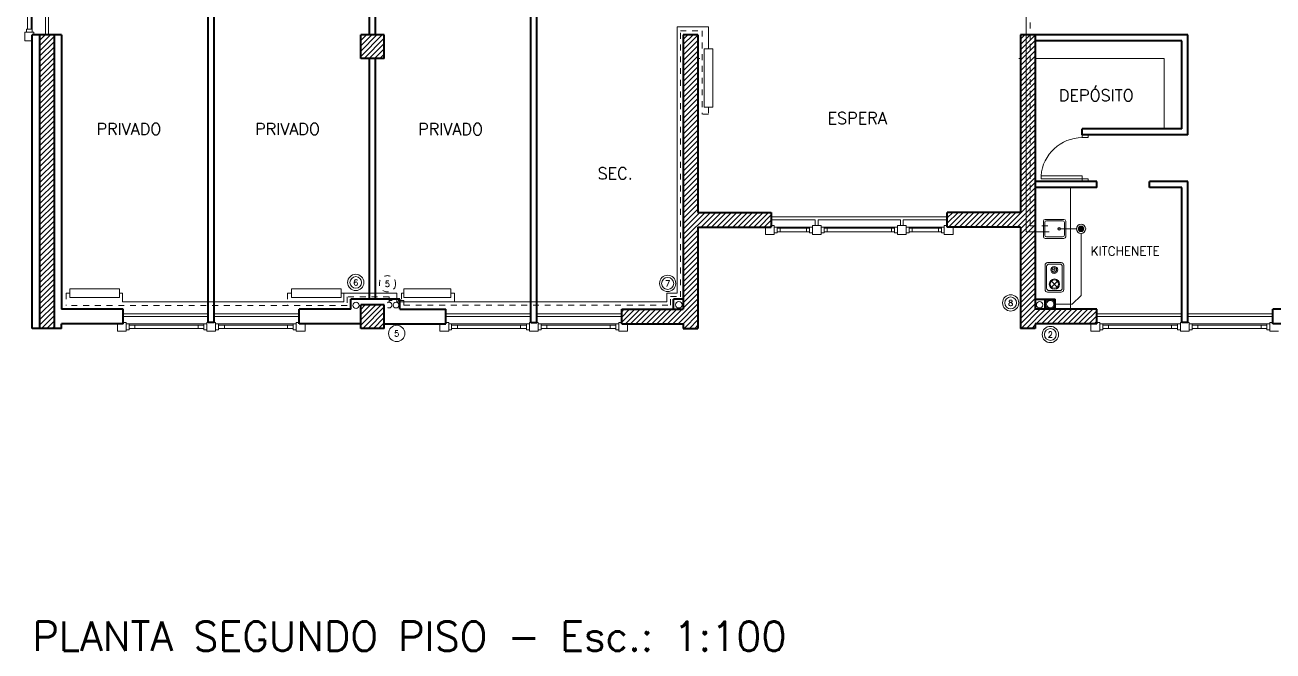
# Model space of a CAD drawing. Extents: x 1009 to 1343, y -172900 to 201.
# Drawn here: x 1153.72 to 1175, y 2.25 to 12.92 of the extents above; entities that cross this region are included whole.
import ezdxf

# ---------------------------------------------------------------- set-up
doc = ezdxf.new("R2010")
doc.units = 0
doc.header["$LTSCALE"] = 0.5
doc.linetypes.add('ACAD_ISO03W100', pattern=[30, 12, -18])
doc.linetypes.add('DASHED', pattern=[19.05, 12.7, -6.35])
for name, color, linetype, lineweight in [('Agua caliente', 230, 'CONTINUOUS', 18), ('Agua fria', 5, 'ACAD_ISO03W100', 18), ('Carpintería', 55, 'CONTINUOUS', 20), ('Desague primario', 10, 'CONTINUOUS', 18), ('Detalles 01', 8, 'CONTINUOUS', 9), ('Equipamiento fijo', 31, 'CONTINUOUS', 13), ('Equipamiento movil', 33, 'CONTINUOUS', 9), ('Muros corte', 7, 'CONTINUOUS', 40), ('Pluviales', 41, 'CONTINUOUS', 18), ('Punta 01', 6, 'CONTINUOUS', 9), ('Punta 015', 64, 'CONTINUOUS', 13), ('Punta 02', 11, 'CONTINUOUS', 20), ('Punta 05', 52, 'CONTINUOUS', 50), ('Tratamiento pisos', 251, 'CONTINUOUS', 9), ('Ventilación', 105, 'CONTINUOUS', 18)]:
    doc.layers.add(name, color=color, linetype=linetype, lineweight=lineweight)
doc.styles.add('Texto 1 mm', font='simplex.shx', dxfattribs={"height": 0.1})
doc.styles.add('Texto 1.5 mm', font='simplex.shx', dxfattribs={"height": 0.15})
doc.styles.add('Texto 2 mm', font='simplex.shx', dxfattribs={"height": 0.2})
doc.styles.add('Texto 5 mm', font='simplex.shx', dxfattribs={"height": 0.5})
pattern_1 = [(45, (129.8, -58.52804), (-0.0449012806, 0.0449012806), [])]
pattern_2 = [(45, (0, -104.45304), (-0.0449012806, 0.0449012806), [])]

msp = doc.modelspace()

# ---------------------------------------------------------------- hatches: boundary and pattern name
at = {"layer": 'Desague primario'}
msp.add_hatch(color=256, dxfattribs=at).paths.add_polyline_path([(1171.773, 9.448, 1), (1171.68, 9.448, 1)])
at = {"layer": 'Detalles 01'}
h = msp.add_hatch(dxfattribs=at)
h.set_pattern_fill('ANSI31,_O', color=256, scale=0.02)
h.set_pattern_definition(pattern_1)
h.paths.add_polyline_path([(1153.976, 7.752), (1154.216, 7.752), (1154.216, 12.752), (1153.976, 12.752)])
h = msp.add_hatch(dxfattribs=at)
h.set_pattern_fill('ANSI31,_O', color=256, scale=0.02)
h.set_pattern_definition(pattern_1)
h.paths.add_polyline_path([(1159.846, 12.352), (1159.846, 12.752), (1159.446, 12.752), (1159.446, 12.352)])
h = msp.add_hatch(dxfattribs=at)
h.set_pattern_fill('ANSI31,_O', color=256, scale=0.02)
h.set_pattern_definition(pattern_2)
h.paths.add_polyline_path([(1165.196, 9.727), (1165.196, 12.752), (1164.946, 12.752), (1164.946, 8.077), (1163.896, 8.077), (1163.896, 7.827), (1164.946, 7.827), (1164.946, 7.752), (1165.196, 7.752), (1165.196, 9.477), (1166.446, 9.477), (1166.446, 9.727)])
h = msp.add_hatch(dxfattribs=at)
h.set_pattern_fill('ANSI31,_O', color=256, scale=0.02)
h.set_pattern_definition(pattern_2)
h.paths.add_polyline_path([(1170.696, 9.727), (1169.446, 9.727), (1169.446, 9.477), (1170.696, 9.477), (1170.696, 7.752), (1170.946, 7.752), (1170.946, 7.827), (1171.996, 7.827), (1171.996, 8.077), (1170.946, 8.077), (1170.946, 12.752), (1170.696, 12.752)])
h = msp.add_hatch(dxfattribs=at)
h.set_pattern_fill('ANSI31,_O', color=256, scale=0.02)
h.set_pattern_definition(pattern_1)
h.paths.add_polyline_path([(1159.846, 7.752), (1159.846, 8.152), (1159.446, 8.152), (1159.446, 7.752)])

# ---------------------------------------------------------------- linework, layer by layer
at = {"layer": 'Agua caliente', "lineweight": 20, "ltscale": 0.01}
for p, q in [((1170.792, 14.397), (1170.792, 12.686)), ((1164.841, 8.349), (1164.841, 12.892)), ((1164.841, 12.892), (1165.376, 12.892)), ((1165.376, 12.892), (1165.376, 12.513)), ((1170.792, 12.704), (1170.792, 9.394)), ((1170.792, 9.394), (1171.181, 9.394)), ((1155.382, 8.349), (1155.335, 8.349)), ((1155.382, 8.349), (1155.382, 8.204)), ((1159.158, 8.349), (1159.111, 8.349)), ((1160.059, 8.349), (1159.158, 8.349)), ((1159.158, 8.349), (1159.158, 8.204)), ((1160.059, 8.196), (1160.059, 8.349)), ((1160.98, 8.352), (1161.046, 8.352)), ((1161.046, 8.352), (1161.046, 8.204)), ((1164.666, 8.204), (1164.666, 8.349)), ((1164.666, 8.349), (1164.843, 8.349)), ((1159.158, 8.204), (1155.382, 8.204)), ((1160.059, 8.204), (1164.666, 8.204))]:
    msp.add_line(p, q, dxfattribs=at)
for centre, radius in [((1160.047, 8.149), 0.0486), ((1160.059, 7.665), 0.139)]:
    msp.add_circle(centre, radius, dxfattribs=at)
at = {"layer": 'Agua fria', "lineweight": 20, "ltscale": 0.01}
for p, q in [((1170.859, 12.663), (1170.859, 14.419)), ((1164.896, 8.287), (1164.896, 12.824)), ((1164.896, 12.824), (1165.265, 12.824)), ((1165.265, 12.824), (1165.265, 11.4)), ((1170.859, 9.5), (1170.859, 12.705)), ((1165.376, 11.521), (1165.376, 11.4)), ((1165.376, 11.4), (1165.265, 11.4)), ((1170.859, 9.5), (1171.182, 9.5)), ((1154.488, 8.352), (1154.421, 8.352)), ((1154.421, 8.352), (1154.421, 8.143)), ((1158.264, 8.352), (1158.197, 8.352)), ((1158.197, 8.352), (1158.197, 8.143)), ((1160.18, 8.352), (1160.139, 8.352)), ((1160.139, 8.352), (1160.139, 8.226)), ((1159.213, 8.143), (1154.425, 8.143)), ((1159.93, 8.287), (1159.213, 8.287)), ((1159.213, 8.287), (1159.213, 8.143)), ((1159.93, 8.204), (1159.93, 8.287)), ((1160.183, 8.226), (1159.93, 8.226)), ((1159.93, 8.226), (1159.93, 8.198)), ((1160.183, 8.149), (1160.183, 8.226)), ((1160.183, 8.149), (1164.73, 8.149)), ((1164.729, 8.149), (1164.729, 8.294)), ((1164.729, 8.294), (1164.898, 8.294))]:
    msp.add_line(p, q, dxfattribs=at)
msp.add_circle((1159.902, 8.511), 0.139, dxfattribs=at)
at = {"layer": 'Agua fria', "linetype": 'DASHED', "lineweight": 20, "ltscale": 0.01}
msp.add_circle((1159.929, 8.149), 0.0486, dxfattribs=at)
at = {"layer": 'Carpintería'}
for p, q in [((1153.766, 14.619), (1153.766, 12.852)), ((1153.826, 14.619), (1153.826, 12.852)), ((1153.871, 12.802), (1153.721, 12.802)), ((1153.721, 12.802), (1153.721, 12.652)), ((1153.746, 12.802), (1153.746, 12.852)), ((1153.746, 12.852), (1153.846, 12.852)), ((1153.846, 12.852), (1153.846, 12.802)), ((1153.871, 12.802), (1153.871, 12.752)), ((1153.721, 12.652), (1153.846, 12.652)), ((1171.746, 11.002), (1171.746, 11.052)), ((1171.846, 11.002), (1171.746, 11.002)), ((1171.846, 11.002), (1171.846, 11.052)), ((1171.046, 10.302), (1171.046, 10.352)), ((1171.046, 10.352), (1171.746, 10.352)), ((1171.746, 10.302), (1171.046, 10.302)), ((1171.746, 10.352), (1171.746, 10.302)), ((1171.846, 10.302), (1171.746, 10.302)), ((1171.746, 10.302), (1171.746, 10.252)), ((1171.846, 10.302), (1171.846, 10.252)), ((1166.346, 9.352), (1166.346, 9.477)), ((1166.496, 9.502), (1166.446, 9.502)), ((1166.496, 9.352), (1166.496, 9.502)), ((1166.546, 9.477), (1166.496, 9.477)), ((1166.546, 9.377), (1166.496, 9.377)), ((1166.546, 9.377), (1166.546, 9.477)), ((1167.096, 9.457), (1166.546, 9.457)), ((1167.096, 9.397), (1166.546, 9.397)), ((1166.596, 9.397), (1166.596, 9.457)), ((1167.046, 9.397), (1167.046, 9.457)), ((1167.096, 9.377), (1167.096, 9.477)), ((1167.146, 9.477), (1167.096, 9.477)), ((1167.146, 9.377), (1167.096, 9.377)), ((1167.296, 9.502), (1167.146, 9.502)), ((1167.146, 9.502), (1167.146, 9.352)), ((1167.296, 9.502), (1167.296, 9.352)), ((1167.296, 9.477), (1167.346, 9.477)), ((1167.346, 9.377), (1167.296, 9.377)), ((1167.346, 9.377), (1167.346, 9.477)), ((1168.546, 9.457), (1167.346, 9.457)), ((1168.546, 9.397), (1167.346, 9.397)), ((1167.396, 9.397), (1167.396, 9.457)), ((1168.496, 9.397), (1168.496, 9.457)), ((1168.596, 9.477), (1168.546, 9.477)), ((1168.546, 9.377), (1168.546, 9.477)), ((1168.596, 9.377), (1168.546, 9.377)), ((1168.746, 9.502), (1168.596, 9.502)), ((1168.596, 9.502), (1168.596, 9.352)), ((1168.746, 9.502), (1168.746, 9.352)), ((1168.746, 9.477), (1168.796, 9.477)), ((1168.796, 9.377), (1168.746, 9.377)), ((1168.796, 9.377), (1168.796, 9.477)), ((1169.346, 9.457), (1168.796, 9.457)), ((1169.346, 9.397), (1168.796, 9.397)), ((1168.846, 9.397), (1168.846, 9.457)), ((1169.296, 9.397), (1169.296, 9.457)), ((1169.346, 9.377), (1169.346, 9.477)), ((1169.346, 9.477), (1169.396, 9.477)), ((1169.346, 9.377), (1169.396, 9.377)), ((1169.396, 9.352), (1169.396, 9.502)), ((1169.396, 9.502), (1169.446, 9.502)), ((1169.546, 9.352), (1169.546, 9.477)), ((1166.496, 9.352), (1166.346, 9.352)), ((1167.296, 9.352), (1167.146, 9.352)), ((1168.746, 9.352), (1168.596, 9.352)), ((1169.396, 9.352), (1169.546, 9.352)), ((1155.296, 7.702), (1155.296, 7.827)), ((1155.446, 7.702), (1155.296, 7.702)), ((1155.446, 7.852), (1155.396, 7.852)), ((1155.446, 7.702), (1155.446, 7.852)), ((1155.496, 7.827), (1155.446, 7.827)), ((1155.446, 7.727), (1155.496, 7.727)), ((1155.496, 7.727), (1155.496, 7.827)), ((1155.496, 7.807), (1156.771, 7.807)), ((1155.496, 7.747), (1156.771, 7.747)), ((1155.596, 7.747), (1155.596, 7.807)), ((1156.671, 7.747), (1156.671, 7.807)), ((1156.771, 7.827), (1156.771, 7.727)), ((1156.771, 7.827), (1156.821, 7.827)), ((1156.821, 7.727), (1156.771, 7.727)), ((1156.821, 7.702), (1156.821, 7.852)), ((1156.846, 7.852), (1156.821, 7.852)), ((1156.971, 7.702), (1156.821, 7.702)), ((1156.971, 7.852), (1156.946, 7.852)), ((1156.971, 7.702), (1156.971, 7.852)), ((1157.021, 7.827), (1156.971, 7.827)), ((1156.971, 7.727), (1157.021, 7.727)), ((1157.021, 7.727), (1157.021, 7.827)), ((1157.021, 7.807), (1158.296, 7.807)), ((1157.021, 7.747), (1158.296, 7.747)), ((1157.121, 7.747), (1157.121, 7.807)), ((1158.196, 7.747), (1158.196, 7.807)), ((1158.296, 7.727), (1158.296, 7.827)), ((1158.296, 7.827), (1158.346, 7.827)), ((1158.346, 7.727), (1158.296, 7.727)), ((1158.346, 7.702), (1158.346, 7.852)), ((1158.346, 7.852), (1158.396, 7.852)), ((1158.346, 7.702), (1158.496, 7.702)), ((1158.496, 7.702), (1158.496, 7.827)), ((1160.796, 7.702), (1160.796, 7.827)), ((1160.946, 7.702), (1160.796, 7.702)), ((1160.946, 7.852), (1160.896, 7.852)), ((1160.946, 7.702), (1160.946, 7.852)), ((1160.996, 7.827), (1160.946, 7.827)), ((1160.946, 7.727), (1160.996, 7.727)), ((1160.996, 7.727), (1160.996, 7.827)), ((1160.996, 7.807), (1162.271, 7.807)), ((1160.996, 7.747), (1162.271, 7.747)), ((1161.096, 7.747), (1161.096, 7.807)), ((1162.171, 7.747), (1162.171, 7.807)), ((1162.271, 7.827), (1162.271, 7.727)), ((1162.271, 7.827), (1162.321, 7.827)), ((1162.321, 7.727), (1162.271, 7.727)), ((1162.321, 7.702), (1162.321, 7.852)), ((1162.346, 7.852), (1162.321, 7.852)), ((1162.471, 7.702), (1162.321, 7.702)), ((1162.471, 7.852), (1162.446, 7.852)), ((1162.471, 7.702), (1162.471, 7.852)), ((1162.521, 7.827), (1162.471, 7.827)), ((1162.471, 7.727), (1162.521, 7.727)), ((1162.521, 7.727), (1162.521, 7.827)), ((1162.521, 7.807), (1163.796, 7.807)), ((1162.521, 7.747), (1163.796, 7.747)), ((1162.621, 7.747), (1162.621, 7.807)), ((1163.696, 7.747), (1163.696, 7.807)), ((1163.796, 7.727), (1163.796, 7.827)), ((1163.796, 7.827), (1163.846, 7.827)), ((1163.846, 7.727), (1163.796, 7.727)), ((1163.846, 7.702), (1163.846, 7.852)), ((1163.846, 7.852), (1163.896, 7.852)), ((1163.846, 7.702), (1163.996, 7.702)), ((1163.996, 7.702), (1163.996, 7.827)), ((1171.896, 7.702), (1171.896, 7.827)), ((1172.046, 7.702), (1171.896, 7.702)), ((1172.046, 7.852), (1171.996, 7.852)), ((1172.046, 7.702), (1172.046, 7.852)), ((1172.096, 7.827), (1172.046, 7.827)), ((1172.046, 7.727), (1172.096, 7.727)), ((1172.096, 7.727), (1172.096, 7.827)), ((1172.096, 7.807), (1173.371, 7.807)), ((1172.096, 7.747), (1173.371, 7.747)), ((1172.196, 7.747), (1172.196, 7.807)), ((1173.271, 7.747), (1173.271, 7.807)), ((1173.371, 7.827), (1173.371, 7.727)), ((1173.371, 7.827), (1173.421, 7.827)), ((1173.421, 7.727), (1173.371, 7.727)), ((1173.421, 7.702), (1173.421, 7.852)), ((1173.446, 7.852), (1173.421, 7.852)), ((1173.571, 7.702), (1173.421, 7.702)), ((1173.571, 7.852), (1173.546, 7.852)), ((1173.571, 7.702), (1173.571, 7.852)), ((1173.621, 7.827), (1173.571, 7.827)), ((1173.571, 7.727), (1173.621, 7.727)), ((1173.621, 7.727), (1173.621, 7.827)), ((1173.621, 7.807), (1174.896, 7.807)), ((1173.621, 7.747), (1174.896, 7.747)), ((1173.721, 7.747), (1173.721, 7.807)), ((1174.796, 7.747), (1174.796, 7.807)), ((1174.896, 7.727), (1174.896, 7.827)), ((1174.896, 7.827), (1174.946, 7.827)), ((1174.946, 7.727), (1174.896, 7.727)), ((1174.946, 7.702), (1174.946, 7.852)), ((1174.946, 7.852), (1174.996, 7.852)), ((1174.946, 7.702), (1175.096, 7.702))]:
    msp.add_line(p, q, dxfattribs=at)
at = {"layer": 'Desague primario', "lineweight": 20, "ltscale": 0.01}
for p, q in [((1171.648, 9.448), (1171.33, 9.448)), ((1171.727, 9.368), (1171.727, 8.312)), ((1171.577, 8.162), (1171.727, 8.312)), ((1171.286, 8.162), (1171.577, 8.162))]:
    msp.add_line(p, q, dxfattribs=at)
at = {"layer": 'Desague primario'}
msp.add_line((1171.773, 9.452), (1171.681, 9.452), dxfattribs=at)
for centre, radius in [((1171.727, 9.448), 0.0793), ((1171.727, 9.448), 0.0464), ((1171.201, 8.164), 0.0605), ((1171.204, 7.647), 0.101)]:
    msp.add_circle(centre, radius, dxfattribs=at)
at = {"layer": 'Detalles 01'}
for p, q in [((1154.071, 12.752), (1154.071, 14.694)), ((1154.121, 12.752), (1154.121, 14.694)), ((1153.846, 14.619), (1153.846, 12.852)), ((1166.446, 9.652), (1169.446, 9.652)), ((1166.446, 9.602), (1167.196, 9.602)), ((1167.196, 9.502), (1167.196, 9.602)), ((1167.246, 9.502), (1167.246, 9.602)), ((1167.246, 9.602), (1168.646, 9.602)), ((1168.646, 9.502), (1168.646, 9.602)), ((1168.696, 9.502), (1168.696, 9.602)), ((1168.696, 9.602), (1169.446, 9.602)), ((1167.096, 9.477), (1166.546, 9.477)), ((1168.546, 9.477), (1167.346, 9.477)), ((1169.346, 9.477), (1168.796, 9.477)), ((1156.846, 8.002), (1155.396, 8.002)), ((1156.846, 7.952), (1155.396, 7.952)), ((1158.396, 8.002), (1156.946, 8.002)), ((1158.396, 7.952), (1156.946, 7.952)), ((1162.346, 8.002), (1160.896, 8.002)), ((1162.346, 7.952), (1160.896, 7.952)), ((1163.896, 8.002), (1162.446, 8.002)), ((1163.896, 7.952), (1162.446, 7.952)), ((1173.446, 8.002), (1171.996, 8.002)), ((1173.446, 7.952), (1171.996, 7.952)), ((1174.996, 8.002), (1173.546, 8.002)), ((1174.996, 7.952), (1173.546, 7.952)), ((1156.771, 7.827), (1155.496, 7.827)), ((1158.296, 7.827), (1157.021, 7.827)), ((1162.271, 7.827), (1160.996, 7.827)), ((1163.796, 7.827), (1162.521, 7.827)), ((1173.371, 7.827), (1172.096, 7.827)), ((1174.896, 7.827), (1173.621, 7.827))]:
    msp.add_line(p, q, dxfattribs=at)
msp.add_arc((1171.747, 10.299), 0.703, 90.1171, 175.6407, dxfattribs=at)
at = {"layer": 'Equipamiento fijo'}
for p, q in [((1173.146, 12.352), (1170.946, 12.352)), ((1173.146, 11.152), (1173.146, 12.352)), ((1171.546, 8.077), (1171.546, 10.152))]:
    msp.add_line(p, q, dxfattribs=at)
at = {"layer": 'Equipamiento movil'}
for p, q in [((1171.086, 9.578), (1171.086, 9.313)), ((1171.435, 9.608), (1171.116, 9.608)), ((1171.137, 9.587), (1171.413, 9.587)), ((1171.465, 9.313), (1171.465, 9.578)), ((1171.107, 9.339), (1171.107, 9.557)), ((1171.443, 9.557), (1171.443, 9.339)), ((1171.116, 9.283), (1171.435, 9.283)), ((1171.413, 9.309), (1171.137, 9.309)), ((1171.115, 8.83), (1171.115, 8.412)), ((1171.14, 8.805), (1171.14, 8.437)), ((1171.391, 8.872), (1171.156, 8.872)), ((1171.366, 8.847), (1171.182, 8.847)), ((1171.312, 8.741), (1171.231, 8.752)), ((1171.277, 8.787), (1171.265, 8.706)), ((1171.407, 8.621), (1171.407, 8.805)), ((1171.432, 8.621), (1171.432, 8.83)), ((1171.322, 8.456), (1171.223, 8.556)), ((1171.223, 8.456), (1171.323, 8.556)), ((1171.407, 8.437), (1171.407, 8.621)), ((1171.432, 8.412), (1171.432, 8.621)), ((1171.156, 8.37), (1171.391, 8.37)), ((1171.182, 8.395), (1171.366, 8.395))]:
    msp.add_line(p, q, dxfattribs=at)
for centre, radius in [((1171.354, 9.448), 0.0252), ((1171.271, 8.747), 0.0577), ((1171.271, 8.747), 0.041), ((1171.273, 8.506), 0.0871), ((1171.273, 8.506), 0.0703)]:
    msp.add_circle(centre, radius, dxfattribs=at)
for centre, radius, start, end in [((1171.116, 9.578), 0.03, 90, 180), ((1171.137, 9.557), 0.03, 90, 180), ((1171.413, 9.557), 0.03, 0, 90), ((1171.435, 9.578), 0.03, 0, 90), ((1171.116, 9.313), 0.03, 180, 270), ((1171.137, 9.339), 0.03, 180, 270), ((1171.413, 9.339), 0.03, 270, 360), ((1171.435, 9.313), 0.03, 270, 360), ((1171.156, 8.83), 0.0418, 90, 180), ((1171.182, 8.805), 0.0418, 90, 180), ((1171.366, 8.805), 0.0418, 0, 90), ((1171.391, 8.83), 0.0418, 0, 90), ((1171.156, 8.412), 0.0418, 180, 270), ((1171.182, 8.437), 0.0418, 180, 270), ((1171.366, 8.437), 0.0418, 270, 0), ((1171.391, 8.412), 0.0418, 270, 0)]:
    msp.add_arc(centre, radius, start, end, dxfattribs=at)
at = {"layer": 'Muros corte'}
for p, q in [((1156.846, 7.852), (1156.846, 14.794)), ((1156.946, 7.852), (1156.946, 14.794)), ((1159.596, 12.752), (1159.596, 14.694)), ((1159.696, 12.752), (1159.696, 14.694)), ((1162.346, 7.852), (1162.346, 14.794)), ((1162.446, 7.852), (1162.446, 14.794)), ((1153.846, 7.752), (1153.846, 12.752)), ((1154.346, 12.752), (1153.846, 12.752)), ((1153.976, 7.752), (1153.976, 12.752)), ((1154.216, 12.752), (1154.216, 7.752)), ((1154.346, 12.752), (1154.346, 8.077)), ((1159.846, 12.752), (1159.446, 12.752)), ((1159.446, 12.352), (1159.446, 12.752)), ((1159.846, 12.352), (1159.846, 12.752)), ((1164.946, 12.752), (1164.946, 8.077)), ((1165.196, 12.752), (1164.946, 12.752)), ((1165.196, 12.752), (1165.196, 9.727)), ((1173.546, 12.752), (1170.696, 12.752)), ((1170.696, 12.752), (1170.696, 9.727)), ((1170.946, 12.752), (1170.946, 8.077)), ((1173.446, 12.652), (1170.946, 12.652)), ((1173.446, 11.152), (1173.446, 12.652)), ((1173.546, 11.052), (1173.546, 12.752)), ((1159.846, 12.352), (1159.446, 12.352)), ((1159.596, 8.247), (1159.596, 12.352)), ((1159.696, 8.247), (1159.696, 12.352)), ((1173.446, 11.152), (1171.746, 11.152)), ((1171.746, 11.052), (1171.746, 11.152)), ((1173.546, 11.052), (1171.746, 11.052)), ((1171.996, 10.252), (1170.946, 10.252)), ((1171.996, 10.152), (1171.996, 10.252)), ((1173.546, 10.252), (1172.896, 10.252)), ((1172.896, 10.152), (1172.896, 10.252)), ((1173.546, 7.852), (1173.546, 10.252)), ((1171.996, 10.152), (1170.946, 10.152)), ((1173.446, 10.152), (1172.896, 10.152)), ((1173.446, 7.852), (1173.446, 10.152)), ((1165.196, 9.727), (1166.446, 9.727)), ((1166.446, 9.727), (1166.446, 9.477)), ((1169.446, 9.477), (1169.446, 9.727)), ((1170.696, 9.727), (1169.446, 9.727)), ((1165.196, 9.477), (1166.446, 9.477)), ((1165.196, 9.477), (1165.196, 7.752)), ((1170.696, 9.477), (1169.446, 9.477)), ((1170.696, 9.477), (1170.696, 7.752)), ((1159.596, 8.247), (1159.276, 8.247)), ((1159.276, 8.077), (1159.276, 8.247)), ((1160.114, 8.247), (1159.276, 8.247)), ((1159.846, 8.152), (1159.446, 8.152)), ((1159.446, 7.752), (1159.446, 8.152)), ((1159.846, 7.752), (1159.846, 8.152)), ((1160.114, 8.077), (1160.114, 8.247)), ((1164.946, 8.247), (1164.776, 8.247)), ((1164.776, 8.077), (1164.776, 8.247)), ((1170.946, 8.247), (1171.116, 8.247)), ((1171.116, 8.077), (1171.116, 8.247)), ((1171.116, 8.247), (1171.286, 8.247)), ((1171.286, 8.077), (1171.286, 8.247)), ((1155.396, 8.077), (1154.346, 8.077)), ((1155.396, 7.827), (1155.396, 8.077)), ((1159.276, 8.077), (1158.396, 8.077)), ((1158.396, 7.827), (1158.396, 8.077)), ((1160.114, 8.077), (1160.896, 8.077)), ((1160.896, 7.827), (1160.896, 8.077)), ((1163.896, 8.077), (1164.946, 8.077)), ((1163.896, 7.827), (1163.896, 8.077)), ((1171.996, 8.077), (1170.946, 8.077)), ((1171.996, 7.827), (1171.996, 8.077)), ((1176.046, 8.077), (1174.996, 8.077)), ((1174.996, 7.827), (1174.996, 8.077)), ((1154.346, 7.752), (1153.846, 7.752)), ((1154.346, 7.752), (1154.346, 7.827)), ((1155.396, 7.827), (1154.346, 7.827)), ((1156.946, 7.852), (1156.846, 7.852)), ((1159.446, 7.827), (1158.396, 7.827)), ((1159.846, 7.752), (1159.446, 7.752)), ((1159.846, 7.827), (1160.896, 7.827)), ((1162.346, 7.852), (1162.446, 7.852)), ((1163.896, 7.827), (1164.946, 7.827)), ((1164.946, 7.827), (1164.946, 7.752)), ((1164.946, 7.752), (1165.196, 7.752)), ((1170.946, 7.752), (1170.696, 7.752)), ((1171.996, 7.827), (1170.946, 7.827)), ((1170.946, 7.827), (1170.946, 7.752)), ((1173.546, 7.852), (1173.446, 7.852)), ((1176.046, 7.827), (1174.996, 7.827))]:
    msp.add_line(p, q, dxfattribs=at)
at = {"layer": 'Muros corte', "lineweight": 20}
msp.add_line((1159.276, 8.077), (1159.276, 8.247), dxfattribs=at)
at = {"layer": 'Pluviales'}
for centre, radius in [((1159.361, 8.534), 0.139), ((1164.679, 8.518), 0.139), ((1170.527, 8.186), 0.139), ((1159.365, 8.144), 0.055), ((1164.87, 8.154), 0.055), ((1171.021, 8.154), 0.055)]:
    msp.add_circle(centre, radius, dxfattribs=at)
at = {"layer": 'Pluviales', "lineweight": 20, "ltscale": 0.01}
for centre, radius in [((1159.361, 8.534), 0.0988), ((1164.679, 8.518), 0.103), ((1170.527, 8.186), 0.101)]:
    msp.add_circle(centre, radius, dxfattribs=at)
at = {"layer": 'Punta 02', "lineweight": 20, "ltscale": 0.01}
for points in [[(1165.302, 11.521), (1165.302, 12.513), (1165.451, 12.513), (1165.451, 11.521)], [(1154.488, 8.279), (1155.335, 8.279), (1155.335, 8.425), (1154.488, 8.425)], [(1158.264, 8.279), (1159.111, 8.279), (1159.111, 8.425), (1158.264, 8.425)], [(1160.98, 8.279), (1160.18, 8.279), (1160.18, 8.425), (1160.98, 8.425)]]:
    msp.add_lwpolyline(points, close=True, dxfattribs=at)
at = {"layer": 'Tratamiento pisos'}
for p, q in [((1165.226, 12.352), (1165.196, 12.352)), ((1170.696, 12.352), (1170.666, 12.352))]:
    msp.add_line(p, q, dxfattribs=at)
at = {"layer": 'Ventilación'}
for centre, radius in [((1171.201, 8.164), 0.0828), ((1171.204, 7.647), 0.139)]:
    msp.add_circle(centre, radius, dxfattribs=at)

# ---------------------------------------------------------------- texts
at = {"layer": 'Punta 01', "char_height": 0.1, "width": 0.92289, "attachment_point": 2, "style": 'Texto 1 mm'}
for s, insert in [('6', (1159.361, 8.582)), ('7', (1164.679, 8.567)), ('8', (1170.527, 8.235))]:
    msp.add_mtext(s, dxfattribs=dict(at, insert=insert))
at = {"layer": 'Punta 01', "lineweight": 20, "ltscale": 0.01, "char_height": 0.1, "width": 0.92289, "attachment_point": 2, "style": 'Texto 1 mm'}
for s, insert in [('5', (1159.901, 8.559)), ('5', (1160.059, 7.713)), ('2', (1171.204, 7.696))]:
    msp.add_mtext(s, dxfattribs=dict(at, insert=insert))
at = {"layer": 'Punta 015', "lineweight": 20, "insert": (1171.892, 8.994), "char_height": 0.15, "width": 1.38855, "attachment_point": 7, "style": 'Texto 1.5 mm'}
msp.add_mtext('KITCHENETE', dxfattribs=at)
at = {"layer": 'Punta 02', "lineweight": 20, "char_height": 0.2, "style": 'Texto 2 mm'}
for s, insert, width, attachment_point in [('DEPÓSITO', (1171.349, 11.623), 1.41809, 7), ('ESPERA', (1167.405, 11.434), 1.0557, 1), ('PRIVADO', (1154.94, 11.249), 1.26943, 1), ('PRIVADO', (1157.644, 11.249), 1.26943, 1), ('PRIVADO', (1160.425, 11.246), 1.26943, 1), ('SEC.', (1163.483, 10.493), 0.60596, 1)]:
    msp.add_mtext(s, dxfattribs=dict(at, insert=insert, width=width, attachment_point=attachment_point))
at = {"layer": 'Punta 05', "lineweight": 20, "insert": (1153.848, 2.753), "char_height": 0.5, "width": 15.12152, "attachment_point": 1, "style": 'Texto 5 mm'}
msp.add_mtext('PLANTA SEGUNDO PISO - Esc.: 1:100', dxfattribs=at)

doc.saveas('drawing.dxf')
